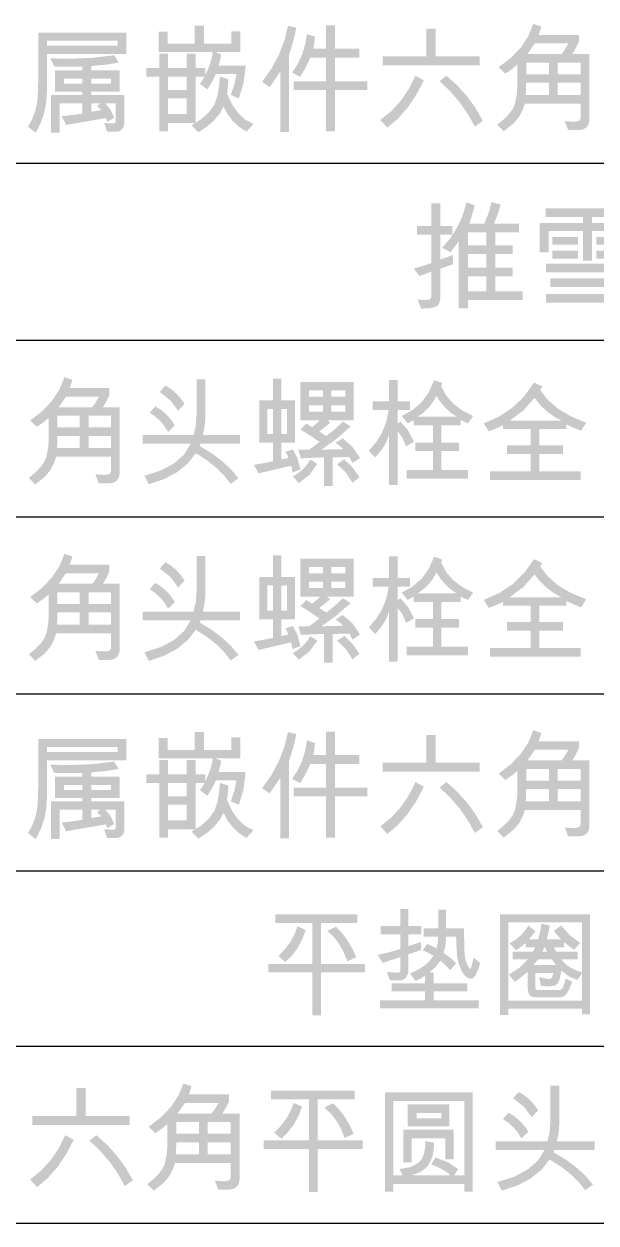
# Model space of a CAD drawing. Extents: x 3 to 592, y 5 to 207.
# Drawn here: x 405.97 to 417.95, y 156.84 to 181.95 of the extents above; entities that cross this region are included whole.
import ezdxf

# ---------------------------------------------------------------- set-up
doc = ezdxf.new("R2010")
doc.units = 0
doc.layers.get('0').update_dxf_attribs({"linetype": 'CONTINUOUS'})

msp = doc.modelspace()

# ---------------------------------------------------------------- hatches: boundary and pattern name
h = msp.add_hatch(color=7)
h.paths.add_polyline_path([(408.118183, 181.3204), (406.454615, 181.3204), (406.454615, 180.533816), (406.439749, 180.299937), (406.395222, 180.077892), (406.321135, 179.867733), (406.217593, 179.669511), (406.05774, 179.79629), (406.145108, 179.952973), (406.212632, 180.138595), (406.237953, 180.250112), (406.25604, 180.384575), (406.266892, 180.541981), (406.270509, 180.722332), (406.270509, 181.768538), (408.118183, 181.768538)])
h.paths.add_polyline_path([(407.933526, 181.490175), (407.933526, 181.598764), (406.454615, 181.598764), (406.454615, 181.490175)])
h.paths.add_polyline_path([(408.076842, 179.882831), (408.063268, 179.797599), (408.022823, 179.738412), (407.967288, 179.703686), (407.909272, 179.69211), (407.714693, 179.69211), (407.651303, 179.874563), (407.843678, 179.864641), (407.880402, 179.87222), (407.892736, 179.902123), (407.892736, 180.286872), (407.672801, 180.286872), (407.787867, 180.150032), (407.862419, 179.984254), (407.716898, 179.897162), (407.688235, 179.978191), (406.853695, 179.833221), (406.7655, 180.015674), (407.196551, 180.069693), (407.196551, 180.286872), (406.719198, 180.286872), (406.719198, 179.672818), (406.535644, 179.672818), (406.535644, 180.4583), (407.196551, 180.4583), (407.196551, 180.529406), (406.625492, 180.529406), (406.625492, 180.974237), (407.196551, 180.974237), (407.196551, 181.054715), (407.004728, 181.050305), (406.838674, 181.052027), (406.605648, 181.057471), (406.523517, 181.231103), (406.729672, 181.221939), (406.914329, 181.218977), (407.39926, 181.237236), (407.85856, 181.292288), (407.957779, 181.13905), (407.706425, 181.096607), (407.38231, 181.065739), (407.38231, 180.974237), (407.979277, 180.974237), (407.979277, 180.529406), (407.38231, 180.529406), (407.38231, 180.4583), (408.076842, 180.4583)])
h.paths.add_polyline_path([(407.795171, 180.700283), (407.795171, 180.803912), (407.38231, 180.803912), (407.38231, 180.700283)])
h.paths.add_polyline_path([(407.196551, 180.700283), (407.196551, 180.803912), (406.809598, 180.803912), (406.809598, 180.700283)])
h.paths.add_polyline_path([(407.593426, 180.146863), (407.505231, 180.232301), (407.575787, 180.286872), (407.38231, 180.286872), (407.38231, 180.10938)])
h = msp.add_hatch(color=7)
h.paths.add_polyline_path([(410.615748, 181.075661), (410.569722, 180.705175), (410.470778, 180.385539), (410.304311, 180.465465), (410.37466, 180.66721), (410.422271, 180.897067), (409.99067, 180.897067), (409.90723, 180.72681), (409.814281, 180.578465), (409.652224, 180.69422), (409.69639, 180.747619), (409.757506, 180.845253), (409.565683, 180.845253), (409.565683, 179.874563), (408.991317, 179.874563), (408.991317, 179.697071), (408.807211, 179.697071), (408.807211, 180.845253), (408.531603, 180.845253), (408.531603, 181.023295), (408.807211, 181.023295), (408.807211, 181.322605), (408.991317, 181.322605), (408.991317, 181.023295), (409.380475, 181.023295), (409.380475, 181.322605), (409.565683, 181.322605), (409.565683, 181.023295), (409.770184, 181.023295), (409.770184, 180.877774), (409.837027, 181.024122), (409.882976, 181.155587), (409.912492, 181.267208), (409.925627, 181.358985), (408.79343, 181.358985), (408.79343, 181.786728), (408.97919, 181.786728), (408.97919, 181.537028), (409.550249, 181.537028), (409.550249, 181.912406), (409.742623, 181.912406), (409.742623, 181.537028), (410.313682, 181.537028), (410.313682, 181.79665), (410.506607, 181.79665), (410.506607, 181.358985), (409.99067, 181.358985), (410.102567, 181.307171), (410.085961, 181.218701), (410.049099, 181.075661)])
h.paths.add_polyline_path([(409.380475, 180.566338), (409.380475, 180.845253), (408.991317, 180.845253), (408.991317, 180.566338)])
h.paths.add_polyline_path([(409.380475, 180.060322), (409.380475, 180.388295), (408.991317, 180.388295), (408.991317, 180.060322)])
h.paths.add_polyline_path([(410.779459, 179.852514), (410.633387, 179.694866), (410.484042, 179.788427), (410.353507, 179.907153), (410.241783, 180.051201), (410.148869, 180.220726), (410.076711, 180.078495), (409.966003, 179.941122), (409.816641, 179.808503), (409.628521, 179.680535), (409.477488, 179.826056), (409.680956, 179.950975), (409.846803, 180.099458), (409.965934, 180.27316), (410.030909, 180.475387), (410.061019, 180.67603), (410.076659, 180.845253), (410.2536, 180.790682), (410.242506, 180.620701), (410.224385, 180.489168), (410.329796, 180.262101), (410.45748, 180.080304), (410.607385, 179.943775)])
h = msp.add_hatch(color=7)
h.paths.add_polyline_path([(413.160167, 180.561928), (412.488235, 180.561928), (412.488235, 179.699827), (412.297515, 179.699827), (412.297515, 180.561928), (411.617866, 180.561928), (411.617866, 180.74879), (412.297515, 180.74879), (412.297515, 181.240474), (411.968439, 181.240474), (411.86674, 181.02805), (411.756772, 180.842497), (411.586447, 180.929589), (411.70364, 181.109526), (411.794737, 181.303726), (411.859686, 181.512189), (411.898435, 181.734914), (412.065453, 181.680895), (412.052568, 181.545158), (412.028522, 181.428439), (412.297515, 181.428439), (412.297515, 181.916815), (412.488235, 181.916815), (412.488235, 181.428439), (412.994251, 181.428439), (412.994251, 181.240474), (412.488235, 181.240474), (412.488235, 180.74879), (413.160167, 180.74879)])
h.paths.add_polyline_path([(411.676295, 181.869962), (411.642464, 181.710385), (411.589203, 181.514428), (411.525262, 181.309376), (411.525262, 179.684945), (411.341156, 179.684945), (411.341156, 180.953842), (411.116812, 180.623113), (410.958613, 180.736663), (411.150961, 181.005794), (411.305534, 181.290635), (411.422383, 181.591185), (411.50156, 181.907445)])
h = msp.add_hatch(color=7)
h.paths.add_polyline_path([(415.514416, 181.08007), (413.480983, 181.08007), (413.480983, 181.268586), (414.40041, 181.268586), (414.40041, 181.850669), (414.594438, 181.850669), (414.594438, 181.268586), (415.514416, 181.268586)])
h.paths.add_polyline_path([(415.581664, 179.921416), (415.414095, 179.79629), (415.264965, 180.064801), (415.092116, 180.313054), (414.895599, 180.541051), (414.675466, 180.74879), (414.818231, 180.865648), (415.047046, 180.659045), (415.25059, 180.432806), (415.428814, 180.186929)])
h.paths.add_polyline_path([(414.346391, 180.76698), (414.185177, 180.460014), (414.004224, 180.193096), (413.803633, 179.966176), (413.583509, 179.779202), (413.432476, 179.934645), (413.66328, 180.122015), (413.862975, 180.339306), (414.031664, 180.586466), (414.169451, 180.863443)])
h = msp.add_hatch(color=7)
h.paths.add_polyline_path([(417.811339, 179.934645), (417.796111, 179.849482), (417.750705, 179.78251), (417.681183, 179.739101), (417.593057, 179.724632), (417.36761, 179.724632), (417.294299, 179.912045), (417.438097, 179.902881), (417.505414, 179.899919), (417.596709, 179.918178), (417.627233, 179.97323), (417.627233, 180.281911), (416.462515, 180.281911), (416.414215, 180.141833), (416.34235, 180.004649), (416.219498, 179.860989), (416.019338, 179.702032), (415.880432, 179.838182), (416.02162, 179.954032), (416.130201, 180.06425), (416.206226, 180.168782), (416.249746, 180.267579), (416.290674, 180.462296), (416.304316, 180.6628), (416.304316, 181.097158), (416.165272, 180.983746), (416.05186, 180.90754), (415.910197, 181.040383), (416.168674, 181.237485), (416.376043, 181.454277), (416.532252, 181.690808), (416.63725, 181.947132), (416.808127, 181.890357), (416.749147, 181.716724), (417.593057, 181.716724), (417.593057, 181.574511), (417.545817, 181.47841), (417.506586, 181.403496), (417.475313, 181.349873), (417.451946, 181.317644), (417.811339, 181.317644)])
h.paths.add_polyline_path([(417.372571, 181.539784), (416.669221, 181.539784), (416.516534, 181.317644), (417.226499, 181.317644), (417.290234, 181.400809)])
h.paths.add_polyline_path([(417.627233, 180.894311), (417.627233, 181.13905), (417.148227, 181.13905), (417.148227, 180.894311)])
h.paths.add_polyline_path([(416.96357, 180.894311), (416.96357, 181.13905), (416.488422, 181.13905), (416.488422, 180.894311)])
h.paths.add_polyline_path([(417.627233, 180.460504), (417.627233, 180.717371), (417.148227, 180.717371), (417.148227, 180.460504)])
h.paths.add_polyline_path([(416.96357, 180.460504), (416.96357, 180.717371), (416.488422, 180.717371), (416.485597, 180.56434), (416.477398, 180.460504)])
h = msp.add_hatch(color=7)
h.paths.add_polyline_path([(416.412248, 176.170639), (415.270681, 176.170639), (415.270681, 175.993147), (415.076102, 175.993147), (415.076102, 177.4004), (414.905225, 177.168889), (414.727183, 177.260391), (414.901944, 177.46565), (415.045854, 177.692819), (415.158862, 177.9419), (415.240916, 178.212891), (415.411792, 178.153911), (415.371192, 178.004368), (415.338756, 177.88981), (415.314589, 177.810289), (415.298793, 177.765856), (415.611332, 177.765856), (415.697735, 177.978831), (415.765121, 178.217852), (415.955291, 178.168243), (415.89569, 177.975524), (415.814179, 177.765856), (416.338385, 177.765856), (416.338385, 177.586159), (415.842291, 177.586159), (415.842291, 177.314961), (416.207747, 177.314961), (416.207747, 177.133612), (415.842291, 177.133612), (415.842291, 176.844224), (416.207747, 176.844224), (416.207747, 176.665079), (415.842291, 176.665079), (415.842291, 176.351437), (416.412248, 176.351437)])
h.paths.add_polyline_path([(415.65102, 177.314961), (415.65102, 177.586159), (415.270681, 177.586159), (415.270681, 177.314961)])
h.paths.add_polyline_path([(415.65102, 176.844224), (415.65102, 177.133612), (415.270681, 177.133612), (415.270681, 176.844224)])
h.paths.add_polyline_path([(415.65102, 176.351437), (415.65102, 176.665079), (415.270681, 176.665079), (415.270681, 176.351437)])
h.paths.add_polyline_path([(414.955937, 176.916984), (414.690803, 176.824931), (414.690803, 176.250014), (414.685325, 176.16982), (414.668892, 176.106215), (414.641503, 176.05925), (414.603159, 176.028976), (414.480445, 175.996799), (414.287864, 175.988186), (414.215104, 176.177804), (414.310602, 176.170363), (414.383776, 176.167882), (414.470592, 176.183248), (414.499531, 176.229619), (414.499531, 176.761541), (414.357869, 176.707798), (414.250933, 176.672244), (414.136831, 176.827687), (414.335338, 176.88522), (414.499531, 176.940686), (414.499531, 177.53655), (414.200772, 177.53655), (414.200772, 177.716246), (414.499531, 177.716246), (414.499531, 178.193599), (414.690803, 178.193599), (414.690803, 177.716246), (414.943259, 177.716246), (414.943259, 177.53655), (414.690803, 177.53655), (414.690803, 177.015652), (414.813862, 177.056924), (414.950976, 177.114319)])
h = msp.add_hatch(color=7)
h.paths.add_polyline_path([(418.762511, 177.168889), (418.570688, 177.168889), (418.570688, 177.610413), (417.86844, 177.610413), (417.86844, 176.990296), (417.676617, 176.990296), (417.676617, 177.610413), (416.957832, 177.610413), (416.957832, 177.168889), (416.767663, 177.168889), (416.767663, 177.78129), (417.676617, 177.78129), (417.676617, 177.909171), (416.892789, 177.909171), (416.892789, 178.08997), (418.656677, 178.08997), (418.656677, 177.909171), (417.86844, 177.909171), (417.86844, 177.78129), (418.762511, 177.78129)])
h.paths.add_polyline_path([(418.489108, 177.329293), (417.957736, 177.329293), (417.957736, 177.489697), (418.489108, 177.489697)])
h.paths.add_polyline_path([(417.575193, 177.329293), (417.036656, 177.329293), (417.036656, 177.489697), (417.575193, 177.489697)])
h.paths.add_polyline_path([(418.489108, 177.037149), (417.957736, 177.037149), (417.957736, 177.200309), (418.489108, 177.200309)])
h.paths.add_polyline_path([(417.575193, 177.037149), (417.036656, 177.037149), (417.036656, 177.200309), (417.575193, 177.200309)])
h.paths.add_polyline_path([(418.603761, 176.116068), (416.90271, 176.116068), (416.90271, 176.296867), (418.411938, 176.296867), (418.411938, 176.442939), (416.996417, 176.442939), (416.996417, 176.622635), (418.411938, 176.622635), (418.411938, 176.749415), (416.90271, 176.749415), (416.90271, 176.929111), (418.603761, 176.929111)])
h = msp.add_hatch(color=7)
h.paths.add_polyline_path([(407.977969, 172.541128), (407.963086, 172.455966), (407.918438, 172.388993), (407.849811, 172.345585), (407.762995, 172.331115), (407.540304, 172.331115), (407.468095, 172.518529), (407.609895, 172.509365), (407.676454, 172.506402), (407.766509, 172.524661), (407.796619, 172.579714), (407.796619, 172.888394), (406.647886, 172.888394), (406.600206, 172.748316), (406.529375, 172.611133), (406.408383, 172.467472), (406.211324, 172.308516), (406.074071, 172.444666), (406.213089, 172.560516), (406.32012, 172.670733), (406.395214, 172.775266), (406.438425, 172.874062), (406.47887, 173.068779), (406.492444, 173.269284), (406.492444, 173.703641), (406.354778, 173.590229), (406.242743, 173.514023), (406.103837, 173.646866), (406.358274, 173.843969), (406.562586, 174.06076), (406.716668, 174.297292), (406.820417, 174.553615), (406.989089, 174.49684), (406.93066, 174.323207), (407.762995, 174.323207), (407.762995, 174.180994), (407.716486, 174.084893), (407.677832, 174.009979), (407.647033, 173.956356), (407.624089, 173.924128), (407.977969, 173.924128)])
h.paths.add_polyline_path([(407.545265, 174.146267), (406.851836, 174.146267), (406.700803, 173.924128), (407.401398, 173.924128), (407.464236, 174.007292)])
h.paths.add_polyline_path([(407.796619, 173.500794), (407.796619, 173.745534), (407.324228, 173.745534), (407.324228, 173.500794)])
h.paths.add_polyline_path([(407.142326, 173.500794), (407.142326, 173.745534), (406.673793, 173.745534), (406.673793, 173.500794)])
h.paths.add_polyline_path([(407.796619, 173.066988), (407.796619, 173.323854), (407.324228, 173.323854), (407.324228, 173.066988)])
h.paths.add_polyline_path([(407.142326, 173.066988), (407.142326, 173.323854), (406.673793, 173.323854), (406.6709, 173.170823), (406.662218, 173.066988)])
h = msp.add_hatch(color=7)
h.paths.add_polyline_path([(410.49744, 173.161246), (409.667309, 173.161246), (409.650773, 173.113841), (409.902523, 172.959949), (410.121924, 172.795928), (410.308872, 172.621778), (410.463264, 172.4375), (410.387748, 172.380174), (410.302861, 172.317886), (410.165307, 172.494198), (409.997418, 172.660122), (409.799248, 172.815608), (409.570847, 172.960603), (409.397722, 172.742012), (409.17597, 172.560834), (408.905539, 172.417071), (408.586376, 172.31072), (408.494875, 172.489314), (408.841417, 172.600815), (409.118712, 172.750039), (409.326762, 172.936884), (409.465565, 173.161246), (408.456289, 173.161246), (408.456289, 173.340391), (409.525096, 173.340391), (409.570985, 173.543445), (409.586281, 173.775851), (409.586281, 174.508967), (409.767631, 174.508967), (409.767631, 173.670017), (409.755642, 173.522981), (409.719675, 173.340391), (410.49744, 173.340391)])
h.paths.add_polyline_path([(409.334375, 173.993029), (409.202084, 173.846957), (409.042783, 174.062069), (408.815682, 174.244935), (408.933642, 174.375022), (409.048269, 174.306499), (409.153232, 174.219992), (409.248584, 174.115503)])
h.paths.add_polyline_path([(409.133182, 173.543238), (408.988763, 173.404332), (408.920947, 173.51957), (408.834837, 173.625507), (408.73033, 173.722142), (408.607322, 173.809475), (408.721975, 173.94342), (408.848703, 173.862598), (408.959411, 173.76896), (409.054203, 173.662507)])
h = msp.add_hatch(color=7)
h.paths.add_polyline_path([(411.762896, 172.619401), (411.593121, 172.55546), (411.580719, 172.639383), (411.566663, 172.699327), (410.885912, 172.538924), (410.785591, 172.715864), (411.185773, 172.789727), (411.185773, 173.182743), (410.900244, 173.182743), (410.900244, 174.069097), (411.185773, 174.069097), (411.185773, 174.518889), (411.364918, 174.518889), (411.364918, 174.069097), (411.648243, 174.069097), (411.648243, 173.182743), (411.364918, 173.182743), (411.364918, 172.834375), (411.460761, 172.851738), (411.511542, 172.864141), (411.476677, 172.938555), (411.444293, 172.989818), (411.605248, 173.041632), (411.697714, 172.861316)])
h.paths.add_polyline_path([(411.48343, 173.363542), (411.48343, 173.889401), (411.364918, 173.886645), (411.364918, 173.363542)])
h.paths.add_polyline_path([(411.185773, 173.363542), (411.185773, 173.889401), (411.065608, 173.889401), (411.065608, 173.363542)])
h.paths.add_polyline_path([(413.010296, 172.861936), (412.852097, 172.758307), (412.832598, 172.791931), (412.7854, 172.883433), (412.433173, 172.871858), (412.433173, 172.275994), (412.252926, 172.275994), (412.252926, 172.874062), (411.770061, 172.85477), (411.717145, 173.034466), (411.940938, 173.034466), (412.025386, 173.095031), (412.090249, 173.14278), (412.135577, 173.177713), (412.161424, 173.199831), (412.144061, 173.210476), (412.109334, 173.233317), (412.057245, 173.268354), (411.987792, 173.315586), (411.85295, 173.403574), (411.760691, 173.453941), (411.883612, 173.585681), (412.00543, 173.505755), (412.115398, 173.598842), (412.170795, 173.651827), (411.758486, 173.651827), (411.758486, 174.449987), (412.878004, 174.449987), (412.878004, 173.651827), (412.314662, 173.651827), (412.384667, 173.607179), (412.356141, 173.578559), (412.308599, 173.537381), (412.24204, 173.483698), (412.156463, 173.417561), (412.300331, 173.321098), (412.467831, 173.451392), (412.653108, 173.622613), (412.811307, 173.518984), (412.504142, 173.25068), (412.199458, 173.034466), (412.662479, 173.046593), (412.564087, 173.129757), (412.497114, 173.177782), (412.645943, 173.27204), (412.84879, 173.098407)])
h.paths.add_polyline_path([(412.698859, 174.146267), (412.698859, 174.278559), (412.410574, 174.278559), (412.410574, 174.146267)])
h.paths.add_polyline_path([(412.231429, 174.146267), (412.231429, 174.278559), (411.938733, 174.278559), (411.938733, 174.146267)])
h.paths.add_polyline_path([(412.698859, 173.832626), (412.698859, 173.965469), (412.410574, 173.965469), (412.410574, 173.832626)])
h.paths.add_polyline_path([(412.231429, 173.832626), (412.231429, 173.965469), (411.938733, 173.965469), (411.938733, 173.832626)])
h.paths.add_polyline_path([(412.996515, 172.456792), (412.852097, 172.341037), (412.70823, 172.563177), (412.527982, 172.730746), (412.680118, 172.831619), (412.860434, 172.657021)])
h.paths.add_polyline_path([(412.115673, 172.735156), (411.948724, 172.506884), (411.729272, 172.336076), (411.603043, 172.471124), (411.723139, 172.550516), (411.823805, 172.636626), (411.90504, 172.729558), (411.966845, 172.829414)])
h = msp.add_hatch(color=7)
h.paths.add_polyline_path([(414.140153, 173.202036), (413.973686, 173.10447), (413.891348, 173.295949), (413.799502, 173.417561), (413.799502, 172.296389), (413.614294, 172.296389), (413.614294, 173.343147), (413.574916, 173.229355), (413.513835, 173.112876), (413.431049, 172.993711), (413.326559, 172.871858), (413.192614, 173.012417), (413.35207, 173.196489), (413.474836, 173.399784), (413.560808, 173.622303), (413.609884, 173.864045), (413.271438, 173.864045), (413.271438, 174.044844), (413.616498, 174.044844), (413.616498, 174.49684), (413.799502, 174.49684), (413.799502, 174.044844), (414.058573, 174.044844), (414.058573, 173.864045), (413.799502, 173.864045), (413.799502, 173.577964), (413.854623, 173.625369), (414.011858, 173.441814)])
h.paths.add_polyline_path([(415.377631, 173.738368), (415.269042, 173.585681), (415.115804, 173.654032), (415.115804, 173.545443), (414.71507, 173.545443), (414.71507, 173.184948), (415.082731, 173.184948), (415.082731, 173.005252), (414.71507, 173.005252), (414.71507, 172.607274), (415.269042, 172.607274), (415.269042, 172.426476), (413.986364, 172.426476), (413.986364, 172.607274), (414.533721, 172.607274), (414.533721, 173.005252), (414.168265, 173.005252), (414.168265, 173.184948), (414.533721, 173.184948), (414.533721, 173.545443), (414.135192, 173.545443), (414.135192, 173.656788), (414.007861, 173.585681), (413.881633, 173.741124), (414.110456, 173.865992), (414.300005, 174.032304), (414.45028, 174.240163), (414.561281, 174.489674), (414.729953, 174.431797), (414.71011, 174.362895), (414.812549, 174.170667), (414.957881, 174.002469), (415.146207, 173.858352)])
h.paths.add_polyline_path([(415.029814, 173.726241), (414.911596, 173.805616), (414.801749, 173.904835), (414.700377, 174.023898), (414.607583, 174.162804), (414.538139, 174.033819), (414.449729, 173.918064), (414.342406, 173.815538), (414.216221, 173.726241)])
h = msp.add_hatch(color=7)
h.paths.add_polyline_path([(417.744415, 173.600013), (417.639133, 173.429687), (417.508013, 173.483844), (417.327697, 173.563633), (417.327697, 173.464965), (416.763252, 173.464965), (416.763252, 173.123763), (417.259346, 173.123763), (417.259346, 172.942964), (416.763252, 172.942964), (416.763252, 172.579714), (417.629763, 172.579714), (417.629763, 172.400017), (415.72807, 172.400017), (415.72807, 172.579714), (416.581902, 172.579714), (416.581902, 172.942964), (416.085257, 172.942964), (416.085257, 173.123763), (416.581902, 173.123763), (416.581902, 173.464965), (416.005882, 173.464965), (416.005882, 173.552608), (415.973834, 173.53329), (415.913209, 173.504308), (415.823956, 173.465715), (415.706021, 173.417561), (415.597983, 173.585681), (415.924182, 173.730186), (416.208316, 173.920682), (416.450489, 174.157274), (416.650804, 174.440065), (416.82554, 174.358485), (416.783096, 174.284622), (416.944929, 174.074403), (417.159163, 173.890228), (417.425692, 173.732098)])
h.paths.add_polyline_path([(417.226824, 173.641905), (417.063751, 173.731943), (416.91525, 173.841721), (416.781425, 173.971343), (416.66238, 174.120911), (416.433419, 173.859291), (416.140379, 173.641905)])
h = msp.add_hatch(color=7)
h.paths.add_polyline_path([(407.977969, 168.84437), (407.963086, 168.759207), (407.918438, 168.692235), (407.849811, 168.648826), (407.762995, 168.634357), (407.540304, 168.634357), (407.468095, 168.82177), (407.609895, 168.812606), (407.676454, 168.809644), (407.766509, 168.827903), (407.796619, 168.882955), (407.796619, 169.191636), (406.647886, 169.191636), (406.600206, 169.051558), (406.529375, 168.914374), (406.408383, 168.770714), (406.211324, 168.611757), (406.074071, 168.747907), (406.213089, 168.863757), (406.32012, 168.973975), (406.395214, 169.078507), (406.438425, 169.177304), (406.47887, 169.372021), (406.492444, 169.572525), (406.492444, 170.006883), (406.354778, 169.893471), (406.242743, 169.817265), (406.103837, 169.950108), (406.358274, 170.14721), (406.562586, 170.364002), (406.716668, 170.600533), (406.820417, 170.856857), (406.989089, 170.800082), (406.93066, 170.626449), (407.762995, 170.626449), (407.762995, 170.484236), (407.716486, 170.388135), (407.677832, 170.313221), (407.647033, 170.259598), (407.624089, 170.227369), (407.977969, 170.227369)])
h.paths.add_polyline_path([(407.545265, 170.449509), (406.851836, 170.449509), (406.700803, 170.227369), (407.401398, 170.227369), (407.464236, 170.310534)])
h.paths.add_polyline_path([(407.796619, 169.804036), (407.796619, 170.048775), (407.324228, 170.048775), (407.324228, 169.804036)])
h.paths.add_polyline_path([(407.142326, 169.804036), (407.142326, 170.048775), (406.673793, 170.048775), (406.673793, 169.804036)])
h.paths.add_polyline_path([(407.796619, 169.370229), (407.796619, 169.627096), (407.324228, 169.627096), (407.324228, 169.370229)])
h.paths.add_polyline_path([(407.142326, 169.370229), (407.142326, 169.627096), (406.673793, 169.627096), (406.6709, 169.474065), (406.662218, 169.370229)])
h = msp.add_hatch(color=7)
h.paths.add_polyline_path([(410.49744, 169.464487), (409.667309, 169.464487), (409.650773, 169.417083), (409.902523, 169.26319), (410.121924, 169.099169), (410.308872, 168.92502), (410.463264, 168.740742), (410.387748, 168.683415), (410.302861, 168.621128), (410.165307, 168.797439), (409.997418, 168.963364), (409.799248, 169.118849), (409.570847, 169.263845), (409.397722, 169.045254), (409.17597, 168.864076), (408.905539, 168.720312), (408.586376, 168.613962), (408.494875, 168.792556), (408.841417, 168.904056), (409.118712, 169.053281), (409.326762, 169.240125), (409.465565, 169.464487), (408.456289, 169.464487), (408.456289, 169.643632), (409.525096, 169.643632), (409.570985, 169.846686), (409.586281, 170.079092), (409.586281, 170.812209), (409.767631, 170.812209), (409.767631, 169.973259), (409.755642, 169.826222), (409.719675, 169.643632), (410.49744, 169.643632)])
h.paths.add_polyline_path([(409.334375, 170.296271), (409.202084, 170.150199), (409.042783, 170.365311), (408.815682, 170.548177), (408.933642, 170.678263), (409.048269, 170.60974), (409.153232, 170.523234), (409.248584, 170.418744)])
h.paths.add_polyline_path([(409.133182, 169.846479), (408.988763, 169.707573), (408.920947, 169.822812), (408.834837, 169.928748), (408.73033, 170.025383), (408.607322, 170.112716), (408.721975, 170.246662), (408.848703, 170.16584), (408.959411, 170.072202), (409.054203, 169.965749)])
h = msp.add_hatch(color=7)
h.paths.add_polyline_path([(411.762896, 168.922643), (411.593121, 168.858702), (411.580719, 168.942624), (411.566663, 169.002569), (410.885912, 168.842165), (410.785591, 169.019105), (411.185773, 169.092968), (411.185773, 169.485985), (410.900244, 169.485985), (410.900244, 170.372339), (411.185773, 170.372339), (411.185773, 170.822131), (411.364918, 170.822131), (411.364918, 170.372339), (411.648243, 170.372339), (411.648243, 169.485985), (411.364918, 169.485985), (411.364918, 169.137617), (411.460761, 169.15498), (411.511542, 169.167382), (411.476677, 169.241796), (411.444293, 169.293059), (411.605248, 169.344874), (411.697714, 169.164557)])
h.paths.add_polyline_path([(411.48343, 169.666783), (411.48343, 170.192643), (411.364918, 170.189887), (411.364918, 169.666783)])
h.paths.add_polyline_path([(411.185773, 169.666783), (411.185773, 170.192643), (411.065608, 170.192643), (411.065608, 169.666783)])
h.paths.add_polyline_path([(413.010296, 169.165177), (412.852097, 169.061549), (412.832598, 169.095173), (412.7854, 169.186675), (412.433173, 169.175099), (412.433173, 168.579236), (412.252926, 168.579236), (412.252926, 169.177304), (411.770061, 169.158012), (411.717145, 169.337708), (411.940938, 169.337708), (412.025386, 169.398273), (412.090249, 169.446022), (412.135577, 169.480955), (412.161424, 169.503072), (412.144061, 169.513718), (412.109334, 169.536559), (412.057245, 169.571595), (411.987792, 169.618828), (411.85295, 169.706815), (411.760691, 169.757183), (411.883612, 169.888923), (412.00543, 169.808997), (412.115398, 169.902083), (412.170795, 169.955069), (411.758486, 169.955069), (411.758486, 170.753229), (412.878004, 170.753229), (412.878004, 169.955069), (412.314662, 169.955069), (412.384667, 169.91042), (412.356141, 169.8818), (412.308599, 169.840623), (412.24204, 169.78694), (412.156463, 169.720802), (412.300331, 169.62434), (412.467831, 169.754633), (412.653108, 169.925854), (412.811307, 169.822226), (412.504142, 169.553922), (412.199458, 169.337708), (412.662479, 169.349835), (412.564087, 169.432999), (412.497114, 169.481024), (412.645943, 169.575282), (412.84879, 169.401649)])
h.paths.add_polyline_path([(412.698859, 170.449509), (412.698859, 170.581801), (412.410574, 170.581801), (412.410574, 170.449509)])
h.paths.add_polyline_path([(412.231429, 170.449509), (412.231429, 170.581801), (411.938733, 170.581801), (411.938733, 170.449509)])
h.paths.add_polyline_path([(412.698859, 170.135867), (412.698859, 170.26871), (412.410574, 170.26871), (412.410574, 170.135867)])
h.paths.add_polyline_path([(412.231429, 170.135867), (412.231429, 170.26871), (411.938733, 170.26871), (411.938733, 170.135867)])
h.paths.add_polyline_path([(412.996515, 168.760034), (412.852097, 168.644279), (412.70823, 168.866419), (412.527982, 169.033988), (412.680118, 169.134861), (412.860434, 168.960263)])
h.paths.add_polyline_path([(412.115673, 169.038398), (411.948724, 168.810126), (411.729272, 168.639318), (411.603043, 168.774366), (411.723139, 168.853758), (411.823805, 168.939868), (411.90504, 169.0328), (411.966845, 169.132656)])
h = msp.add_hatch(color=7)
h.paths.add_polyline_path([(414.140153, 169.505277), (413.973686, 169.407712), (413.891348, 169.599191), (413.799502, 169.720802), (413.799502, 168.599631), (413.614294, 168.599631), (413.614294, 169.646388), (413.574916, 169.532597), (413.513835, 169.416118), (413.431049, 169.296952), (413.326559, 169.175099), (413.192614, 169.315659), (413.35207, 169.499731), (413.474836, 169.703026), (413.560808, 169.925544), (413.609884, 170.167287), (413.271438, 170.167287), (413.271438, 170.348085), (413.616498, 170.348085), (413.616498, 170.800082), (413.799502, 170.800082), (413.799502, 170.348085), (414.058573, 170.348085), (414.058573, 170.167287), (413.799502, 170.167287), (413.799502, 169.881206), (413.854623, 169.928611), (414.011858, 169.745056)])
h.paths.add_polyline_path([(415.377631, 170.04161), (415.269042, 169.888923), (415.115804, 169.957274), (415.115804, 169.848684), (414.71507, 169.848684), (414.71507, 169.48819), (415.082731, 169.48819), (415.082731, 169.308493), (414.71507, 169.308493), (414.71507, 168.910516), (415.269042, 168.910516), (415.269042, 168.729717), (413.986364, 168.729717), (413.986364, 168.910516), (414.533721, 168.910516), (414.533721, 169.308493), (414.168265, 169.308493), (414.168265, 169.48819), (414.533721, 169.48819), (414.533721, 169.848684), (414.135192, 169.848684), (414.135192, 169.96003), (414.007861, 169.888923), (413.881633, 170.044366), (414.110456, 170.169233), (414.300005, 170.335545), (414.45028, 170.543405), (414.561281, 170.792916), (414.729953, 170.735039), (414.71011, 170.666137), (414.812549, 170.473909), (414.957881, 170.305711), (415.146207, 170.161594)])
h.paths.add_polyline_path([(415.029814, 170.029483), (414.911596, 170.108858), (414.801749, 170.208077), (414.700377, 170.327139), (414.607583, 170.466045), (414.538139, 170.337061), (414.449729, 170.221306), (414.342406, 170.11878), (414.216221, 170.029483)])
h = msp.add_hatch(color=7)
h.paths.add_polyline_path([(417.744415, 169.903255), (417.639133, 169.732929), (417.508013, 169.787086), (417.327697, 169.866874), (417.327697, 169.768207), (416.763252, 169.768207), (416.763252, 169.427005), (417.259346, 169.427005), (417.259346, 169.246206), (416.763252, 169.246206), (416.763252, 168.882955), (417.629763, 168.882955), (417.629763, 168.703259), (415.72807, 168.703259), (415.72807, 168.882955), (416.581902, 168.882955), (416.581902, 169.246206), (416.085257, 169.246206), (416.085257, 169.427005), (416.581902, 169.427005), (416.581902, 169.768207), (416.005882, 169.768207), (416.005882, 169.85585), (415.973834, 169.836532), (415.913209, 169.80755), (415.823956, 169.768956), (415.706021, 169.720802), (415.597983, 169.888923), (415.924182, 170.033428), (416.208316, 170.223924), (416.450489, 170.460516), (416.650804, 170.743307), (416.82554, 170.661727), (416.783096, 170.587864), (416.944929, 170.377644), (417.159163, 170.193469), (417.425692, 170.03534)])
h.paths.add_polyline_path([(417.226824, 169.945147), (417.063751, 170.035185), (416.91525, 170.144963), (416.781425, 170.274584), (416.66238, 170.424153), (416.433419, 170.162533), (416.140379, 169.945147)])
h = msp.add_hatch(color=7)
h.paths.add_polyline_path([(408.118183, 166.533367), (406.454615, 166.533367), (406.454615, 165.746783), (406.439749, 165.512904), (406.395222, 165.290859), (406.321135, 165.080699), (406.217593, 164.882477), (406.05774, 165.009257), (406.145108, 165.16594), (406.212632, 165.351561), (406.237953, 165.463079), (406.25604, 165.597541), (406.266892, 165.754948), (406.270509, 165.935298), (406.270509, 166.981505), (408.118183, 166.981505)])
h.paths.add_polyline_path([(407.933526, 166.703141), (407.933526, 166.811731), (406.454615, 166.811731), (406.454615, 166.703141)])
h.paths.add_polyline_path([(408.076842, 165.095798), (408.063268, 165.010566), (408.022823, 164.951379), (407.967288, 164.916653), (407.909272, 164.905077), (407.714693, 164.905077), (407.651303, 165.087529), (407.843678, 165.077607), (407.880402, 165.085187), (407.892736, 165.11509), (407.892736, 165.499838), (407.672801, 165.499838), (407.787867, 165.362999), (407.862419, 165.197221), (407.716898, 165.110129), (407.688235, 165.191158), (406.853695, 165.046188), (406.7655, 165.22864), (407.196551, 165.28266), (407.196551, 165.499838), (406.719198, 165.499838), (406.719198, 164.885785), (406.535644, 164.885785), (406.535644, 165.671266), (407.196551, 165.671266), (407.196551, 165.742373), (406.625492, 165.742373), (406.625492, 166.187204), (407.196551, 166.187204), (407.196551, 166.267681), (407.004728, 166.263271), (406.838674, 166.264994), (406.605648, 166.270437), (406.523517, 166.44407), (406.729672, 166.434906), (406.914329, 166.431943), (407.39926, 166.450202), (407.85856, 166.505255), (407.957779, 166.352017), (407.706425, 166.309574), (407.38231, 166.278706), (407.38231, 166.187204), (407.979277, 166.187204), (407.979277, 165.742373), (407.38231, 165.742373), (407.38231, 165.671266), (408.076842, 165.671266)])
h.paths.add_polyline_path([(407.795171, 165.91325), (407.795171, 166.016878), (407.38231, 166.016878), (407.38231, 165.91325)])
h.paths.add_polyline_path([(407.196551, 165.91325), (407.196551, 166.016878), (406.809598, 166.016878), (406.809598, 165.91325)])
h.paths.add_polyline_path([(407.593426, 165.35983), (407.505231, 165.445268), (407.575787, 165.499838), (407.38231, 165.499838), (407.38231, 165.322347)])
h = msp.add_hatch(color=7)
h.paths.add_polyline_path([(410.615748, 166.288627), (410.569722, 165.918142), (410.470778, 165.598506), (410.304311, 165.678432), (410.37466, 165.880177), (410.422271, 166.110034), (409.99067, 166.110034), (409.90723, 165.939777), (409.814281, 165.791431), (409.652224, 165.907186), (409.69639, 165.960585), (409.757506, 166.058219), (409.565683, 166.058219), (409.565683, 165.087529), (408.991317, 165.087529), (408.991317, 164.910038), (408.807211, 164.910038), (408.807211, 166.058219), (408.531603, 166.058219), (408.531603, 166.236262), (408.807211, 166.236262), (408.807211, 166.535572), (408.991317, 166.535572), (408.991317, 166.236262), (409.380475, 166.236262), (409.380475, 166.535572), (409.565683, 166.535572), (409.565683, 166.236262), (409.770184, 166.236262), (409.770184, 166.090741), (409.837027, 166.237089), (409.882976, 166.368554), (409.912492, 166.480175), (409.925627, 166.571952), (408.79343, 166.571952), (408.79343, 166.999695), (408.97919, 166.999695), (408.97919, 166.749995), (409.550249, 166.749995), (409.550249, 167.125372), (409.742623, 167.125372), (409.742623, 166.749995), (410.313682, 166.749995), (410.313682, 167.009617), (410.506607, 167.009617), (410.506607, 166.571952), (409.99067, 166.571952), (410.102567, 166.520138), (410.085961, 166.431668), (410.049099, 166.288627)])
h.paths.add_polyline_path([(409.380475, 165.779304), (409.380475, 166.058219), (408.991317, 166.058219), (408.991317, 165.779304)])
h.paths.add_polyline_path([(409.380475, 165.273289), (409.380475, 165.601262), (408.991317, 165.601262), (408.991317, 165.273289)])
h.paths.add_polyline_path([(410.779459, 165.065481), (410.633387, 164.907833), (410.484042, 165.001393), (410.353507, 165.12012), (410.241783, 165.264168), (410.148869, 165.433692), (410.076711, 165.291462), (409.966003, 165.154089), (409.816641, 165.02147), (409.628521, 164.893502), (409.477488, 165.039022), (409.680956, 165.163942), (409.846803, 165.312425), (409.965934, 165.486127), (410.030909, 165.688354), (410.061019, 165.888996), (410.076659, 166.058219), (410.2536, 166.003649), (410.242506, 165.833668), (410.224385, 165.702134), (410.329796, 165.475068), (410.45748, 165.29327), (410.607385, 165.156741)])
h = msp.add_hatch(color=7)
h.paths.add_polyline_path([(413.160167, 165.774895), (412.488235, 165.774895), (412.488235, 164.912794), (412.297515, 164.912794), (412.297515, 165.774895), (411.617866, 165.774895), (411.617866, 165.961757), (412.297515, 165.961757), (412.297515, 166.453441), (411.968439, 166.453441), (411.86674, 166.241016), (411.756772, 166.055463), (411.586447, 166.142555), (411.70364, 166.322493), (411.794737, 166.516693), (411.859686, 166.725155), (411.898435, 166.947881), (412.065453, 166.893862), (412.052568, 166.758125), (412.028522, 166.641405), (412.297515, 166.641405), (412.297515, 167.129782), (412.488235, 167.129782), (412.488235, 166.641405), (412.994251, 166.641405), (412.994251, 166.453441), (412.488235, 166.453441), (412.488235, 165.961757), (413.160167, 165.961757)])
h.paths.add_polyline_path([(411.676295, 167.082929), (411.642464, 166.923352), (411.589203, 166.727395), (411.525262, 166.522343), (411.525262, 164.897911), (411.341156, 164.897911), (411.341156, 166.166809), (411.116812, 165.83608), (410.958613, 165.94963), (411.150961, 166.218761), (411.305534, 166.503601), (411.422383, 166.804151), (411.50156, 167.120411)])
h = msp.add_hatch(color=7)
h.paths.add_polyline_path([(415.514416, 166.293037), (413.480983, 166.293037), (413.480983, 166.481553), (414.40041, 166.481553), (414.40041, 167.063636), (414.594438, 167.063636), (414.594438, 166.481553), (415.514416, 166.481553)])
h.paths.add_polyline_path([(415.581664, 165.134383), (415.414095, 165.009257), (415.264965, 165.277767), (415.092116, 165.526021), (414.895599, 165.754017), (414.675466, 165.961757), (414.818231, 166.078614), (415.047046, 165.872012), (415.25059, 165.645773), (415.428814, 165.399896)])
h.paths.add_polyline_path([(414.346391, 165.979947), (414.185177, 165.67298), (414.004224, 165.406063), (413.803633, 165.179143), (413.583509, 164.992169), (413.432476, 165.147612), (413.66328, 165.334982), (413.862975, 165.552273), (414.031664, 165.799432), (414.169451, 166.07641)])
h = msp.add_hatch(color=7)
h.paths.add_polyline_path([(417.811339, 165.147612), (417.796111, 165.062449), (417.750705, 164.995476), (417.681183, 164.952068), (417.593057, 164.937599), (417.36761, 164.937599), (417.294299, 165.125012), (417.438097, 165.115848), (417.505414, 165.112885), (417.596709, 165.131144), (417.627233, 165.186197), (417.627233, 165.494877), (416.462515, 165.494877), (416.414215, 165.3548), (416.34235, 165.217616), (416.219498, 165.073956), (416.019338, 164.914999), (415.880432, 165.051149), (416.02162, 165.166999), (416.130201, 165.277216), (416.206226, 165.381749), (416.249746, 165.480546), (416.290674, 165.675263), (416.304316, 165.875767), (416.304316, 166.310125), (416.165272, 166.196712), (416.05186, 166.120507), (415.910197, 166.25335), (416.168674, 166.450452), (416.376043, 166.667243), (416.532252, 166.903775), (416.63725, 167.160099), (416.808127, 167.103324), (416.749147, 166.929691), (417.593057, 166.929691), (417.593057, 166.787477), (417.545817, 166.691376), (417.506586, 166.616463), (417.475313, 166.56284), (417.451946, 166.530611), (417.811339, 166.530611)])
h.paths.add_polyline_path([(417.372571, 166.752751), (416.669221, 166.752751), (416.516534, 166.530611), (417.226499, 166.530611), (417.290234, 166.613776)])
h.paths.add_polyline_path([(417.627233, 166.107278), (417.627233, 166.352017), (417.148227, 166.352017), (417.148227, 166.107278)])
h.paths.add_polyline_path([(416.96357, 166.107278), (416.96357, 166.352017), (416.488422, 166.352017), (416.488422, 166.107278)])
h.paths.add_polyline_path([(417.627233, 165.673471), (417.627233, 165.930337), (417.148227, 165.930337), (417.148227, 165.673471)])
h.paths.add_polyline_path([(416.96357, 165.673471), (416.96357, 165.930337), (416.488422, 165.930337), (416.485597, 165.777306), (416.477398, 165.673471)])
h = msp.add_hatch(color=7)
h.paths.add_polyline_path([(414.295836, 162.885667), (414.02078, 162.885667), (414.02078, 162.640927), (414.28867, 162.729122), (414.28867, 162.561552), (414.02078, 162.47005), (414.02078, 162.078136), (413.967312, 161.98002), (413.920596, 161.943984), (413.869747, 161.928206), (413.784929, 161.923521), (413.637685, 161.922142), (413.608057, 161.999106), (413.572642, 162.099634), (413.708379, 162.09047), (413.808562, 162.087507), (413.839568, 162.096258), (413.849903, 162.122785), (413.849903, 162.410519), (413.48114, 162.290354), (413.380268, 162.457924), (413.630382, 162.515801), (413.849903, 162.581947), (413.849903, 162.885667), (413.442004, 162.885667), (413.442004, 163.065363), (413.849903, 163.065363), (413.849903, 163.416487), (414.02078, 163.416487), (414.02078, 163.065363), (414.295836, 163.065363)])
h.paths.add_polyline_path([(415.526149, 162.283189), (415.466549, 162.11617), (415.421418, 162.018605), (415.377596, 161.971752), (415.322199, 161.956318), (415.246683, 161.983879), (415.178401, 162.055468), (415.136991, 162.116721), (415.081525, 162.253974), (415.045489, 162.40611), (415.039917, 162.453531), (415.033982, 162.541157), (415.027738, 162.668884), (415.021236, 162.836609), (414.812325, 162.836609), (414.793308, 162.633486), (414.757755, 162.499816), (414.894112, 162.403491), (415.02344, 162.283189), (414.893905, 162.137116), (414.872519, 162.164815), (414.832375, 162.208223), (414.773525, 162.267341), (414.696019, 162.342169), (414.586051, 162.198715), (414.459547, 162.092468), (414.552703, 162.090263), (414.552703, 161.860958), (415.253848, 161.860958), (415.253848, 161.696695), (414.552703, 161.696695), (414.552703, 161.509833), (415.492525, 161.509833), (415.492525, 161.338957), (413.424916, 161.338957), (413.424916, 161.509833), (414.372455, 161.509833), (414.372455, 161.696695), (413.672412, 161.696695), (413.672412, 161.860958), (414.372455, 161.860958), (414.372455, 162.026322), (414.274959, 161.959832), (414.171262, 161.912772), (414.054404, 162.068215), (414.219235, 162.146125), (414.35647, 162.234268), (414.466007, 162.332539), (414.547742, 162.440836), (414.4663, 162.487827), (414.324499, 162.558796), (414.416552, 162.690537), (414.526451, 162.638378), (414.609478, 162.594074), (414.632215, 162.693637), (414.645858, 162.836609), (414.341036, 162.836609), (414.341036, 163.016305), (414.648614, 163.016305), (414.648614, 163.40436), (414.81012, 163.40436), (414.81012, 163.016305), (415.187151, 163.016305), (415.192112, 162.611162), (415.200174, 162.460146), (415.224358, 162.334452), (415.264666, 162.233975), (415.321097, 162.158614), (415.36795, 162.304272), (415.389999, 162.401149)])
h = msp.add_hatch(color=7)
h.paths.add_polyline_path([(413.112673, 162.090263), (412.192695, 162.090263), (412.192695, 161.193987), (412.011345, 161.193987), (412.011345, 162.090263), (411.08806, 162.090263), (411.08806, 162.271062), (412.011345, 162.271062), (412.011345, 163.129304), (411.23799, 163.129304), (411.23799, 163.310103), (412.950616, 163.310103), (412.950616, 163.129304), (412.192695, 163.129304), (412.192695, 162.271062), (413.112673, 162.271062)])
h.paths.add_polyline_path([(411.87299, 162.978822), (411.798042, 162.781125), (411.702113, 162.603169), (411.585101, 162.445056), (411.446901, 162.306891), (411.30138, 162.43367), (411.441311, 162.58156), (411.554319, 162.734978), (411.640352, 162.893875), (411.699357, 163.058197)])
h.paths.add_polyline_path([(412.929119, 162.410519), (412.746115, 162.322876), (412.665603, 162.521916), (412.568762, 162.693982), (412.45559, 162.838969), (412.326089, 162.956774), (412.504683, 163.051031), (412.631695, 162.91917), (412.744806, 162.768396), (412.843965, 162.598811)])
h = msp.add_hatch(color=7)
h.paths.add_polyline_path([(417.82442, 161.21328), (417.653543, 161.21328), (417.653543, 161.331791), (416.115102, 161.331791), (416.115102, 161.196743), (415.942571, 161.196743), (415.942571, 163.305693), (417.82442, 163.305693)])
h.paths.add_polyline_path([(417.653543, 161.500463), (417.653543, 162.068215), (417.560388, 161.934269), (417.400329, 161.99759), (417.2258, 162.129951), (417.190316, 161.958316), (417.150284, 161.859855), (417.085447, 161.813484), (416.975549, 161.798119), (416.90644, 161.801426), (416.796404, 161.811348), (416.759472, 161.991044), (416.900514, 161.961279), (416.984919, 161.951357), (417.027845, 161.984085), (417.057128, 162.082546), (416.680097, 162.082546), (416.680097, 161.769456), (416.6925, 161.733765), (416.729707, 161.722051), (417.198791, 161.722051), (417.245093, 161.755675), (417.27479, 161.823544), (417.318956, 161.959625), (417.449594, 161.899543), (417.396574, 161.755977), (417.340867, 161.653494), (417.282472, 161.592042), (417.221391, 161.57157), (416.684507, 161.57157), (416.613607, 161.582017), (416.562964, 161.613393), (416.532578, 161.66575), (416.52245, 161.739139), (416.52245, 162.1068), (416.3781, 161.986772), (416.252354, 161.897338), (416.124472, 162.040654), (416.360186, 162.199542), (416.525206, 162.365871), (416.202745, 162.365871), (416.202745, 162.527928), (416.632141, 162.527928), (416.675136, 162.615571), (416.475045, 162.615571), (416.475045, 162.707624), (416.372932, 162.621979), (416.274954, 162.556591), (416.141009, 162.699907), (416.258538, 162.769567), (416.363148, 162.854523), (416.454943, 162.954775), (416.534025, 163.070324), (416.684507, 162.956774), (416.550562, 162.784794), (416.734668, 162.784794), (416.775664, 162.919084), (416.811286, 163.114972), (416.982714, 163.068119), (416.949573, 162.903719), (416.920978, 162.784794), (417.221391, 162.784794), (417.134505, 162.874022), (417.068704, 162.95953), (417.221391, 163.072529), (417.407288, 162.863687), (417.617163, 162.709829), (417.492589, 162.566513), (417.394059, 162.634795), (417.283127, 162.724161), (417.283127, 162.615571), (417.066499, 162.615571), (417.121069, 162.527928), (417.564247, 162.527928), (417.564247, 162.365871), (417.223044, 162.365871), (417.296511, 162.279666), (417.392819, 162.205398), (417.511864, 162.143016), (417.653543, 162.092468), (417.653543, 163.13647), (416.115102, 163.13647), (416.115102, 161.500463)])
h.paths.add_polyline_path([(416.925388, 162.527928), (416.882393, 162.615571), (416.866408, 162.615571), (416.825067, 162.527928)])
h.paths.add_polyline_path([(417.109494, 162.250116), (417.022953, 162.365871), (416.741833, 162.365871), (416.641512, 162.250116)])
h = msp.add_hatch(color=7)
h.paths.add_polyline_path([(408.185342, 158.89952), (406.14805, 158.89952), (406.14805, 159.088036), (407.069131, 159.088036), (407.069131, 159.670119), (407.26371, 159.670119), (407.26371, 159.088036), (408.185342, 159.088036)])
h.paths.add_polyline_path([(408.25259, 157.740866), (408.085021, 157.61574), (407.935478, 157.884251), (407.762215, 158.132504), (407.565285, 158.360501), (407.344739, 158.56824), (407.488055, 158.685098), (407.717196, 158.478495), (407.920965, 158.252256), (408.099413, 158.006379)])
h.paths.add_polyline_path([(407.015112, 158.58643), (406.853253, 158.279464), (406.671911, 158.012546), (406.471036, 157.785626), (406.250576, 157.598652), (406.098992, 157.754095), (406.330287, 157.941465), (406.530525, 158.158756), (406.699653, 158.405916), (406.83762, 158.682893)])
h = msp.add_hatch(color=7)
h.paths.add_polyline_path([(410.487199, 157.754095), (410.471971, 157.668932), (410.426565, 157.60196), (410.356561, 157.558551), (410.268366, 157.544082), (410.042368, 157.544082), (409.969056, 157.731495), (410.112855, 157.722331), (410.180172, 157.719369), (410.272225, 157.737628), (410.303093, 157.79268), (410.303093, 158.101361), (409.135619, 158.101361), (409.08725, 157.961283), (409.014903, 157.824099), (408.892051, 157.680439), (408.691891, 157.521482), (408.552433, 157.657632), (408.693708, 157.773482), (408.802478, 157.8837), (408.878692, 157.988232), (408.922298, 158.087029), (408.963502, 158.281746), (408.97742, 158.48225), (408.97742, 158.916608), (408.837618, 158.803196), (408.723861, 158.72699), (408.582199, 158.859833), (408.841011, 159.056935), (409.048665, 159.273727), (409.205261, 159.510258), (409.310905, 159.766582), (409.481782, 159.709807), (409.422802, 159.536174), (410.268366, 159.536174), (410.268366, 159.393961), (410.221125, 159.29786), (410.181894, 159.222946), (410.150621, 159.169323), (410.127255, 159.137094), (410.487199, 159.137094)])
h.paths.add_polyline_path([(410.047329, 159.359234), (409.342876, 159.359234), (409.189638, 159.137094), (409.900706, 159.137094), (409.964715, 159.220259)])
h.paths.add_polyline_path([(410.303093, 158.713761), (410.303093, 158.9585), (409.822433, 158.9585), (409.822433, 158.713761)])
h.paths.add_polyline_path([(409.637776, 158.713761), (409.637776, 158.9585), (409.161526, 158.9585), (409.161526, 158.713761)])
h.paths.add_polyline_path([(410.303093, 158.279954), (410.303093, 158.536821), (409.822433, 158.536821), (409.822433, 158.279954)])
h.paths.add_polyline_path([(409.637776, 158.279954), (409.637776, 158.536821), (409.161526, 158.536821), (409.158632, 158.38379), (409.14995, 158.279954)])
h = msp.add_hatch(color=7)
h.paths.add_polyline_path([(417.920833, 158.374212), (417.077474, 158.374212), (417.060386, 158.326808), (417.316297, 158.172915), (417.539186, 158.008894), (417.729105, 157.834745), (417.886107, 157.650467), (417.808937, 157.59314), (417.723498, 157.530853), (417.583352, 157.707164), (417.412613, 157.873089), (417.211282, 158.028574), (416.979358, 158.17357), (416.803348, 157.954979), (416.577935, 157.773801), (416.30312, 157.630037), (415.978902, 157.523687), (415.885747, 157.702281), (416.237878, 157.813781), (416.519575, 157.963006), (416.730889, 158.14985), (416.871871, 158.374212), (415.84661, 158.374212), (415.84661, 158.553357), (416.933056, 158.553357), (416.979702, 158.756411), (416.995343, 158.988817), (416.995343, 159.721934), (417.179449, 159.721934), (417.179449, 158.882984), (417.167115, 158.735947), (417.130391, 158.553357), (417.920833, 158.553357)])
h.paths.add_polyline_path([(416.739028, 159.205996), (416.604531, 159.059924), (416.442543, 159.275036), (416.211515, 159.457902), (416.332231, 159.587988), (416.448813, 159.519465), (416.555473, 159.432959), (416.652211, 159.328469)])
h.paths.add_polyline_path([(416.534527, 158.756204), (416.387904, 158.617298), (416.318985, 158.732537), (416.231359, 158.838473), (416.125129, 158.935108), (416.000399, 159.022441), (416.116706, 159.156387), (416.245475, 159.075565), (416.358069, 158.981927), (416.454437, 158.875474)])
h = msp.add_hatch(color=7)
h.paths.add_polyline_path([(413.063561, 158.393505), (412.123187, 158.393505), (412.123187, 157.497229), (411.937979, 157.497229), (411.937979, 158.393505), (410.994299, 158.393505), (410.994299, 158.574303), (411.937979, 158.574303), (411.937979, 159.432546), (411.147536, 159.432546), (411.147536, 159.613344), (412.898196, 159.613344), (412.898196, 159.432546), (412.123187, 159.432546), (412.123187, 158.574303), (413.063561, 158.574303)])
h.paths.add_polyline_path([(411.796317, 159.282064), (411.72006, 159.084367), (411.621995, 158.906411), (411.502226, 158.748298), (411.360857, 158.610132), (411.21258, 158.736912), (411.355517, 158.884801), (411.470962, 159.03822), (411.558915, 159.197116), (411.619377, 159.361439)])
h.paths.add_polyline_path([(412.875596, 158.713761), (412.688734, 158.626118), (412.606371, 158.825158), (412.507316, 158.997223), (412.391621, 159.14221), (412.259338, 159.260015), (412.442341, 159.354273), (412.572049, 159.222412), (412.687494, 159.071637), (412.788677, 158.902053)])
h = msp.add_hatch(color=7)
h.paths.add_polyline_path([(415.367071, 157.50219), (415.193438, 157.50219), (415.193438, 157.662593), (413.704606, 157.662593), (413.704606, 157.50219), (413.530973, 157.50219), (413.530973, 159.580823), (415.367071, 159.580823)])
h.paths.add_polyline_path([(415.193438, 157.84229), (415.193438, 159.401126), (413.704606, 159.401126), (413.704606, 157.84229), (413.895326, 157.84229), (413.840756, 157.976235), (414.050907, 158.010824), (414.225504, 158.10081), (414.293726, 158.173579), (414.342155, 158.274511), (414.370844, 158.403659), (414.379845, 158.561074), (414.560092, 158.526899), (414.553139, 158.385693), (414.530619, 158.260559), (414.492519, 158.151495), (414.438825, 158.058504), (414.369524, 157.981583), (414.284605, 157.920734), (414.184053, 157.875957), (414.067857, 157.84725), (414.897987, 157.84229), (414.838146, 157.89953), (414.752053, 157.95708), (414.639708, 158.014837), (414.501112, 158.072698), (414.591511, 158.216014), (414.857679, 158.114176), (415.062249, 157.973479), (414.979016, 157.84229)])
h.paths.add_polyline_path([(414.882002, 158.866999), (414.009428, 158.866999), (414.009428, 159.328917), (414.882002, 159.328917)])
h.paths.add_polyline_path([(414.709471, 159.038427), (414.709471, 159.149221), (414.193534, 159.149221), (414.193534, 159.038427)])
h.paths.add_polyline_path([(414.97185, 158.181287), (414.798768, 158.181287), (414.798768, 158.617298), (414.091559, 158.617298), (414.091559, 158.11459), (413.919029, 158.11459), (413.919029, 158.798648), (414.97185, 158.798648)])

# ---------------------------------------------------------------- linework, layer by layer
at = {"color": 7}
for points in [[(302.115348, 179.034722), (473.988681, 179.034722)], [(302.115348, 175.330556), (473.988681, 175.330556)], [(302.115348, 171.626389), (473.988681, 171.626389)], [(302.115348, 167.922222), (473.988681, 167.922222)], [(302.115348, 164.218056), (473.988681, 164.218056)], [(302.115348, 160.549167), (473.988681, 160.549167)], [(302.115348, 156.845), (473.988681, 156.845)]]:
    msp.add_lwpolyline(points, dxfattribs=at)

doc.saveas('drawing.dxf')
